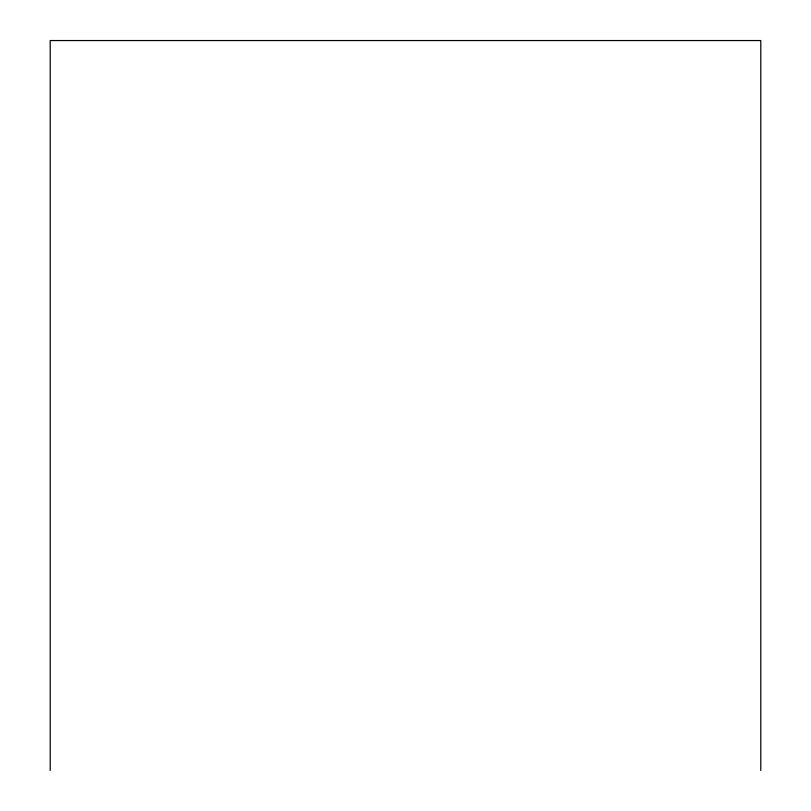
<?xml version="1.0" encoding="UTF-8"?>
<svg xmlns="http://www.w3.org/2000/svg" width="811" height="811" viewBox="0 0 811 811"><rect width="100%" height="100%" fill="white"/><g stroke="black" fill="none" stroke-linecap="round" stroke-linejoin="round"><path stroke-width="1.22" d="M760.789 770.45L760.789 40.55L50.211 40.55L50.211 770.45"/></g></svg>
